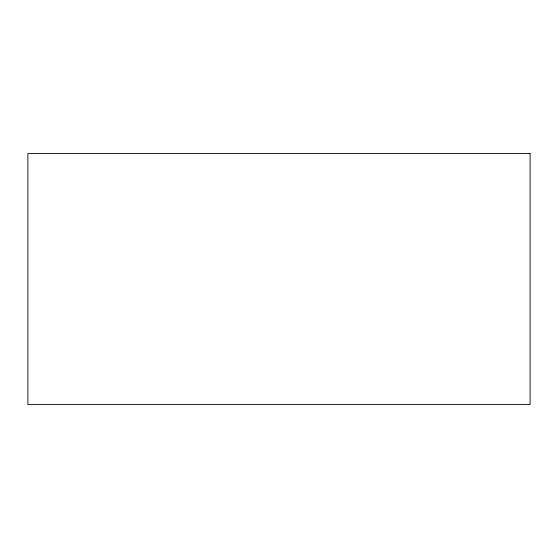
<?xml version="1.0" encoding="UTF-8"?>
<svg xmlns="http://www.w3.org/2000/svg" width="558" height="558" viewBox="0 0 558 558"><rect width="100%" height="100%" fill="white"/><g stroke="black" fill="none" stroke-linecap="round" stroke-linejoin="round"><path stroke-width="0.84" d="M530.1 153.45L27.9 153.45L27.9 404.55L530.1 404.55L530.1 153.45"/></g></svg>
